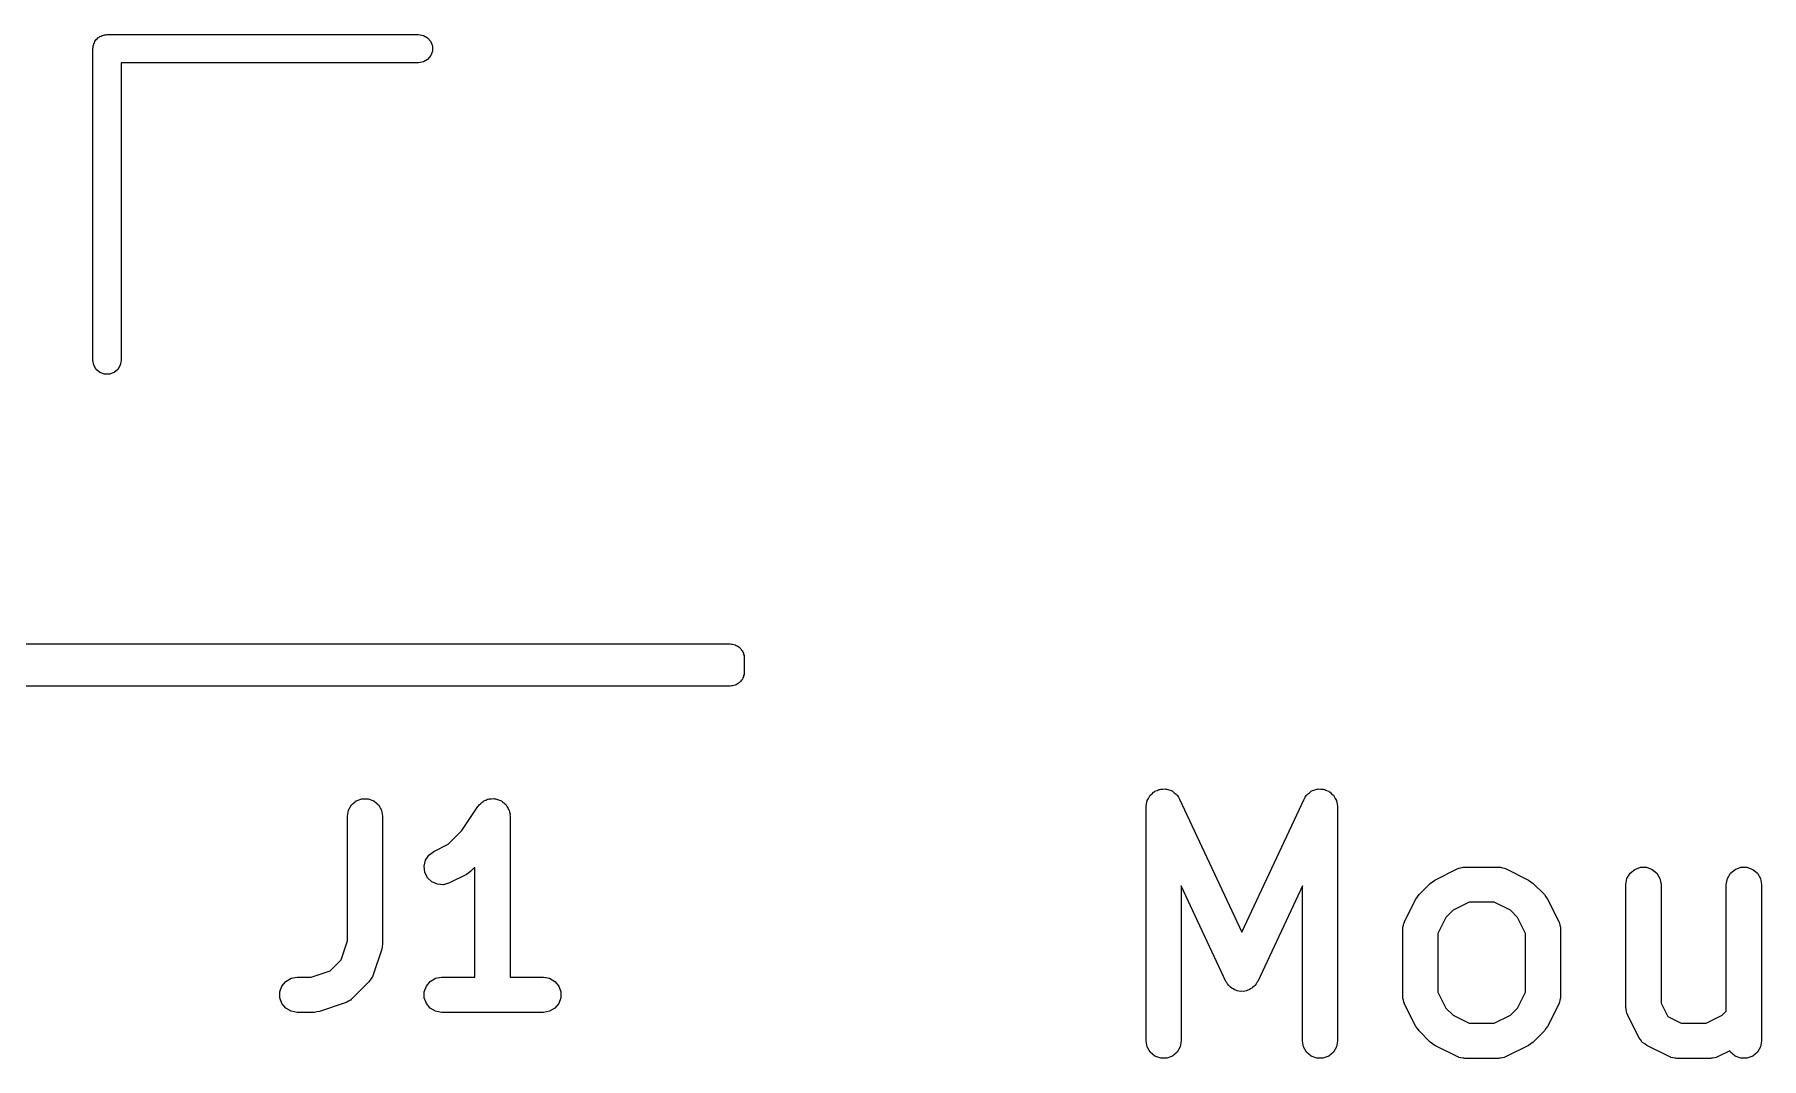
# Model space of a CAD drawing. Extents: x -4.6 to 25.8, y 0 to 31.7.
# Drawn here: x 2.73 to 10.1, y 27.35 to 31.72 of the extents above; entities that cross this region are included whole.
import ezdxf

# ---------------------------------------------------------------- set-up
doc = ezdxf.new("R2010")
doc.units = 0
doc.header["$MEASUREMENT"] = 0
doc.layers.add('BLACK', color=7, linetype='CONTINUOUS')

msp = doc.modelspace()

# ---------------------------------------------------------------- linework, layer by layer
at = {"layer": 'Black'}
for p, q in [((2.99021, 31.6916), (2.99284, 31.6962)), ((2.99284, 31.6962), (2.99686, 31.6995)), ((2.99686, 31.6995), (3.00023, 31.7036)), ((3.00023, 31.7036), (3.00478, 31.7062)), ((3.00478, 31.7062), (3.0088, 31.7096)), ((3.0088, 31.7096), (3.01373, 31.7114)), ((3.01373, 31.7114), (3.01828, 31.714)), ((3.01828, 31.714), (3.02345, 31.7149)), ((3.02345, 31.7149), (3.02838, 31.7167)), ((3.02838, 31.7167), (3.03363, 31.7167)), ((3.03363, 31.7167), (3.0388, 31.7176)), ((3.0388, 31.7176), (4.3688, 31.7176)), ((4.3688, 31.7176), (4.38932, 31.714)), ((4.38932, 31.714), (4.40737, 31.7036)), ((4.40737, 31.7036), (4.42076, 31.6876)), ((2.9788, 31.6576), (2.97971, 31.6628)), ((2.9788, 30.3276), (2.9788, 31.6576)), ((2.97971, 31.668), (2.98151, 31.6729)), ((2.97971, 31.6628), (2.97971, 31.668)), ((2.98151, 31.6729), (2.98242, 31.6781)), ((2.98242, 31.6781), (2.98504, 31.6827)), ((2.98504, 31.6827), (2.98684, 31.6876)), ((2.98684, 31.6876), (2.99021, 31.6916)), ((4.42076, 31.6276), (4.40737, 31.6116)), ((4.42076, 31.6876), (4.42789, 31.668)), ((4.42789, 31.6472), (4.42076, 31.6276)), ((4.42789, 31.668), (4.42789, 31.6472)), ((4.3688, 31.5976), (3.0988, 31.5976)), ((3.0988, 31.5976), (3.0988, 30.3276)), ((4.38932, 31.6012), (4.3688, 31.5976)), ((4.40737, 31.6116), (4.38932, 31.6012)), ((2.98242, 30.3071), (2.9788, 30.3276)), ((2.99284, 30.289), (2.98242, 30.3071)), ((3.09518, 30.3071), (3.08476, 30.289)), ((3.0988, 30.3276), (3.09518, 30.3071)), ((3.0088, 30.2756), (2.99284, 30.289)), ((3.02838, 30.2685), (3.0088, 30.2756)), ((3.04922, 30.2685), (3.02838, 30.2685)), ((3.0688, 30.2756), (3.04922, 30.2685)), ((3.08476, 30.289), (3.0688, 30.2756)), ((0.6188, 29.1176), (3.1588, 29.1176)), ((3.1588, 29.1176), (5.6988, 29.1176)), ((5.6988, 29.1176), (5.70397, 29.1167)), ((5.70397, 29.1167), (5.70922, 29.1167)), ((5.70922, 29.1167), (5.71415, 29.1149)), ((5.71415, 29.1149), (5.71932, 29.114)), ((5.71932, 29.114), (5.72387, 29.1114)), ((5.72387, 29.1114), (5.7288, 29.1096)), ((5.7288, 29.1096), (5.73282, 29.1062)), ((5.73282, 29.1062), (5.73737, 29.1036)), ((5.73737, 29.1036), (5.74074, 29.0995)), ((5.74074, 29.0995), (5.74476, 29.0962)), ((5.74476, 29.0962), (5.74739, 29.0916)), ((5.74739, 29.0916), (5.75076, 29.0876)), ((5.75076, 29.0876), (5.75256, 29.0827)), ((5.75256, 29.0827), (5.75518, 29.0781)), ((5.75518, 29.0781), (5.75609, 29.0729)), ((5.75609, 29.0729), (5.75789, 29.068)), ((5.75789, 29.068), (5.75789, 29.0628)), ((5.75789, 29.0628), (5.7588, 29.0576)), ((5.7588, 29.0576), (5.7588, 28.9976)), ((5.75076, 28.9676), (5.74739, 28.9636)), ((5.75256, 28.9725), (5.75076, 28.9676)), ((5.75518, 28.9771), (5.75256, 28.9725)), ((5.75609, 28.9823), (5.75518, 28.9771)), ((5.75789, 28.9872), (5.75609, 28.9823)), ((5.7588, 28.9976), (5.75789, 28.9924)), ((5.75789, 28.9924), (5.75789, 28.9872)), ((3.0388, 28.9376), (0.6188, 28.9376)), ((5.6988, 28.9376), (3.0388, 28.9376)), ((5.70397, 28.9385), (5.6988, 28.9376)), ((5.70922, 28.9385), (5.70397, 28.9385)), ((5.71415, 28.9403), (5.70922, 28.9385)), ((5.71932, 28.9412), (5.71415, 28.9403)), ((5.72387, 28.9438), (5.71932, 28.9412)), ((5.7288, 28.9456), (5.72387, 28.9438)), ((5.73282, 28.949), (5.7288, 28.9456)), ((5.73737, 28.9516), (5.73282, 28.949)), ((5.74074, 28.9557), (5.73737, 28.9516)), ((5.74476, 28.959), (5.74074, 28.9557)), ((5.74739, 28.9636), (5.74476, 28.959)), ((4.1027, 28.4476), (4.12718, 28.4565)), ((4.12718, 28.4565), (4.15322, 28.4565)), ((4.15322, 28.4565), (4.1777, 28.4476)), ((4.6554, 28.4507), (4.66342, 28.4547)), ((4.66342, 28.4547), (4.66756, 28.4551)), ((4.66756, 28.4551), (4.67146, 28.4565)), ((4.67146, 28.4565), (4.68041, 28.4565)), ((4.68041, 28.4565), (4.68931, 28.4575)), ((4.68931, 28.4575), (4.69335, 28.4565)), ((4.69335, 28.4565), (4.69751, 28.4565)), ((4.69751, 28.4565), (4.70592, 28.4535)), ((4.70592, 28.4535), (4.71462, 28.4514)), ((4.71462, 28.4514), (4.71808, 28.4491)), ((7.47864, 28.4498), (7.48354, 28.4582)), ((7.48354, 28.4582), (7.48767, 28.4671)), ((7.48767, 28.4671), (7.49001, 28.4695)), ((7.49001, 28.4695), (7.49167, 28.4723)), ((7.49167, 28.4723), (7.49916, 28.4786)), ((7.49916, 28.4786), (7.50608, 28.4855)), ((7.50608, 28.4855), (7.50908, 28.4869)), ((7.50908, 28.4869), (7.51162, 28.4891)), ((7.51162, 28.4891), (7.52081, 28.4924)), ((7.52081, 28.4924), (7.52969, 28.4966)), ((7.52969, 28.4966), (7.53298, 28.4968)), ((7.53298, 28.4968), (7.53609, 28.498)), ((7.53609, 28.498), (7.54588, 28.498)), ((7.54588, 28.498), (7.55563, 28.4988)), ((7.55563, 28.4988), (7.55883, 28.498)), ((7.55883, 28.498), (7.56214, 28.498)), ((7.56214, 28.498), (7.57134, 28.4946)), ((7.57134, 28.4946), (7.58079, 28.4921)), ((7.58079, 28.4921), (7.58351, 28.4902)), ((7.58351, 28.4902), (7.58662, 28.4891)), ((7.58662, 28.4891), (7.59412, 28.4828)), ((7.59412, 28.4828), (7.60214, 28.4772)), ((7.60214, 28.4772), (7.60404, 28.4745)), ((7.60404, 28.4745), (7.60657, 28.4723)), ((7.60657, 28.4723), (7.61147, 28.4639)), ((7.61147, 28.4639), (7.61708, 28.4558)), ((7.61708, 28.4558), (7.88245, 27.8872)), ((7.88245, 27.8872), (8.14782, 28.4558)), ((8.14782, 28.4558), (8.15344, 28.4639)), ((8.15344, 28.4639), (8.15833, 28.4723)), ((8.15833, 28.4723), (8.16087, 28.4745)), ((8.16087, 28.4745), (8.16277, 28.4772)), ((8.16277, 28.4772), (8.17079, 28.4828)), ((8.17079, 28.4828), (8.17829, 28.4891)), ((8.17829, 28.4891), (8.1814, 28.4902)), ((8.1814, 28.4902), (8.18411, 28.4921)), ((8.18411, 28.4921), (8.19356, 28.4946)), ((8.19356, 28.4946), (8.20276, 28.498)), ((8.20276, 28.498), (8.20607, 28.498)), ((8.20607, 28.498), (8.20927, 28.4988)), ((8.20927, 28.4988), (8.21903, 28.498)), ((8.21903, 28.498), (8.22881, 28.498)), ((8.22881, 28.498), (8.23192, 28.4968)), ((8.23192, 28.4968), (8.23522, 28.4966)), ((8.23522, 28.4966), (8.2441, 28.4924)), ((8.2441, 28.4924), (8.25329, 28.4891)), ((8.25329, 28.4891), (8.25582, 28.4869)), ((8.25582, 28.4869), (8.25882, 28.4855)), ((8.25882, 28.4855), (8.26575, 28.4786)), ((8.26575, 28.4786), (8.27324, 28.4723)), ((8.27324, 28.4723), (8.27489, 28.4695)), ((8.27489, 28.4695), (8.27723, 28.4671)), ((8.27723, 28.4671), (8.28137, 28.4582)), ((8.28137, 28.4582), (8.28626, 28.4498)), ((4.0652, 28.3827), (4.06972, 28.4083)), ((4.0652, 27.8506), (4.0652, 28.3827)), ((4.06972, 28.4083), (4.08275, 28.4309)), ((4.08275, 28.4309), (4.1027, 28.4476)), ((4.1777, 28.4476), (4.19765, 28.4309)), ((4.19765, 28.4309), (4.21068, 28.4083)), ((4.21068, 28.4083), (4.2152, 28.3827)), ((4.2152, 28.3827), (4.2152, 27.8384)), ((4.55363, 28.3216), (4.62208, 28.4243)), ((4.62208, 28.4243), (4.62496, 28.4273)), ((4.62496, 28.4273), (4.62703, 28.4309)), ((4.62703, 28.4309), (4.63389, 28.4366)), ((4.63389, 28.4366), (4.64007, 28.4431)), ((4.64007, 28.4431), (4.6438, 28.445)), ((4.6438, 28.445), (4.64699, 28.4476)), ((4.64699, 28.4476), (4.6554, 28.4507)), ((4.71808, 28.4491), (4.72199, 28.4476)), ((4.72199, 28.4476), (4.72884, 28.4419)), ((4.72884, 28.4419), (4.73629, 28.4369)), ((4.73629, 28.4369), (4.73876, 28.4336)), ((4.73876, 28.4336), (4.74194, 28.4309)), ((4.74194, 28.4309), (4.74641, 28.4231)), ((4.74641, 28.4231), (4.75172, 28.4159)), ((4.75172, 28.4159), (4.75289, 28.4119)), ((4.75289, 28.4119), (4.75496, 28.4083)), ((4.75496, 28.4083), (4.75652, 28.3995)), ((4.75652, 28.3995), (4.75903, 28.3909)), ((4.75903, 28.3909), (4.75876, 28.3868)), ((4.75876, 28.3868), (4.75949, 28.3827)), ((4.75949, 28.3827), (4.75949, 27.6957)), ((7.47412, 28.4241), (7.47582, 28.4338)), ((7.47412, 27.4241), (7.47412, 28.4241)), ((7.47582, 28.4338), (7.47667, 28.4435)), ((7.47667, 28.4435), (7.47807, 28.4465)), ((7.47807, 28.4465), (7.47864, 28.4498)), ((8.28626, 28.4498), (8.28684, 28.4465)), ((8.28684, 28.4465), (8.28824, 28.4435)), ((8.28824, 28.4435), (8.28909, 28.4338)), ((8.28909, 28.4338), (8.29079, 28.4241)), ((8.29079, 28.4241), (8.29079, 27.4241)), ((4.49492, 28.2629), (4.55363, 28.3216)), ((4.41231, 28.2165), (4.43323, 28.2321)), ((4.43323, 28.2321), (4.49492, 28.2629)), ((4.39191, 28.1695), (4.39796, 28.1948)), ((4.39488, 28.1436), (4.39191, 28.1695)), ((4.39796, 28.1948), (4.41231, 28.2165)), ((4.60949, 28.1653), (4.59238, 28.1482)), ((4.60949, 27.6957), (4.60949, 28.1653)), ((8.70605, 28.1102), (8.80129, 28.1579)), ((8.80129, 28.1579), (8.80544, 28.1591)), ((8.80544, 28.1591), (8.80918, 28.1613)), ((8.80918, 28.1613), (8.81784, 28.1628)), ((8.81784, 28.1628), (8.82626, 28.1653)), ((8.82626, 28.1653), (8.83057, 28.165)), ((8.83057, 28.165), (8.83483, 28.1658)), ((8.83483, 28.1658), (8.97769, 28.1658)), ((8.97769, 28.1658), (8.98195, 28.165)), ((8.98195, 28.165), (8.98626, 28.1653)), ((8.98626, 28.1653), (8.99468, 28.1628)), ((8.99468, 28.1628), (9.00334, 28.1613)), ((9.00334, 28.1613), (9.00709, 28.1591)), ((9.00709, 28.1591), (9.01123, 28.1579)), ((9.01123, 28.1579), (9.10647, 28.1102)), ((9.55924, 28.1557), (9.58371, 28.1646)), ((9.58371, 28.1646), (9.60976, 28.1646)), ((9.60976, 28.1646), (9.63424, 28.1557)), ((9.98781, 28.1557), (10.0123, 28.1646)), ((10.0123, 28.1646), (10.0383, 28.1646)), ((10.0383, 28.1646), (10.0628, 28.1557)), ((4.40653, 28.1203), (4.39488, 28.1436)), ((4.42545, 28.1024), (4.40653, 28.1203)), ((4.44935, 28.092), (4.42545, 28.1024)), ((4.47535, 28.0905), (4.44935, 28.092)), ((4.50031, 28.0979), (4.47535, 28.0905)), ((4.57288, 28.1342), (4.50031, 28.0979)), ((4.58253, 28.1413), (4.57288, 28.1342)), ((4.59238, 28.1482), (4.58253, 28.1413)), ((7.81449, 27.6781), (7.62412, 28.0861)), ((7.62412, 28.0861), (7.62412, 27.4241)), ((8.14079, 28.0861), (7.95042, 27.6781)), ((8.14079, 27.4241), (8.14079, 28.0861)), ((8.63894, 28.0486), (8.68656, 28.0962)), ((8.68656, 28.0962), (8.6964, 28.1031)), ((8.6964, 28.1031), (8.70605, 28.1102)), ((9.10647, 28.1102), (9.11613, 28.1031)), ((9.11613, 28.1031), (9.12596, 28.0962)), ((9.12596, 28.0962), (9.17358, 28.0486)), ((9.52174, 28.0908), (9.52626, 28.1164)), ((9.52174, 27.567), (9.52174, 28.0908)), ((9.52626, 28.1164), (9.53928, 28.139)), ((9.53928, 28.139), (9.55924, 28.1557)), ((9.63424, 28.1557), (9.65419, 28.139)), ((9.65419, 28.139), (9.66721, 28.1164)), ((9.66721, 28.1164), (9.67174, 28.0908)), ((9.67174, 28.0908), (9.67174, 27.5847)), ((9.95031, 28.0908), (9.95483, 28.1164)), ((9.95031, 27.5504), (9.95031, 28.0908)), ((9.95483, 28.1164), (9.96786, 28.139)), ((9.96786, 28.139), (9.98781, 28.1557)), ((10.0628, 28.1557), (10.0828, 28.139)), ((10.0828, 28.139), (10.0958, 28.1164)), ((10.0958, 28.1164), (10.1003, 28.0908)), ((10.1003, 28.0908), (10.1003, 27.4241)), ((8.57728, 27.9339), (8.62489, 28.0291)), ((8.62489, 28.0291), (8.63206, 28.0387)), ((8.63206, 28.0387), (8.63894, 28.0486)), ((8.85254, 28.0158), (8.78402, 27.9815)), ((8.95999, 28.0158), (8.85254, 28.0158)), ((9.0285, 27.9815), (8.95999, 28.0158)), ((9.17358, 28.0486), (9.18047, 28.0387)), ((9.18047, 28.0387), (9.18763, 28.0291)), ((9.18763, 28.0291), (9.23525, 27.9339)), ((8.75361, 27.9511), (8.71936, 27.8826)), ((8.78402, 27.9815), (8.75361, 27.9511)), ((9.05891, 27.9511), (9.0285, 27.9815)), ((9.09317, 27.8826), (9.05891, 27.9511)), ((8.56936, 27.9003), (8.57011, 27.9046)), ((8.56936, 27.6146), (8.56936, 27.9003)), ((8.56985, 27.9089), (8.57235, 27.9173)), ((8.57011, 27.9046), (8.56985, 27.9089)), ((8.57235, 27.9173), (8.57388, 27.926)), ((8.57388, 27.926), (8.57604, 27.9297)), ((8.57604, 27.9297), (8.57728, 27.9339)), ((8.71936, 27.8826), (8.71936, 27.6323)), ((9.09317, 27.6323), (9.09317, 27.8826)), ((9.23525, 27.9339), (9.23648, 27.9297)), ((9.23648, 27.9297), (9.23864, 27.926)), ((9.23864, 27.926), (9.24017, 27.9173)), ((9.24017, 27.9173), (9.24268, 27.9089)), ((9.24268, 27.9089), (9.24242, 27.9046)), ((9.24242, 27.9046), (9.24317, 27.9003)), ((9.24317, 27.9003), (9.24317, 27.6146)), ((4.03836, 27.7701), (4.0652, 27.8506)), ((4.21135, 27.8147), (4.17507, 27.7058)), ((4.21311, 27.8266), (4.21135, 27.8147)), ((4.2152, 27.8384), (4.21311, 27.8266)), ((3.91032, 27.6957), (3.99083, 27.7225)), ((3.99083, 27.7225), (4.03836, 27.7701)), ((3.77605, 27.6337), (3.78496, 27.6582)), ((3.78496, 27.6582), (3.80171, 27.6781)), ((3.80171, 27.6781), (3.82426, 27.6912)), ((3.82426, 27.6912), (3.84991, 27.6957)), ((3.84991, 27.6957), (3.91032, 27.6957)), ((4.15695, 27.6765), (4.08438, 27.6039)), ((4.15943, 27.6801), (4.15695, 27.6765)), ((4.16266, 27.6829), (4.15943, 27.6801)), ((4.16685, 27.6906), (4.16266, 27.6829)), ((4.17189, 27.6978), (4.16685, 27.6906)), ((4.17301, 27.702), (4.17189, 27.6978)), ((4.17507, 27.7058), (4.17301, 27.702)), ((4.39291, 27.6337), (4.40182, 27.6582)), ((4.40182, 27.6582), (4.41856, 27.6781)), ((4.41856, 27.6781), (4.44112, 27.6912)), ((4.44112, 27.6912), (4.46677, 27.6957)), ((4.46677, 27.6957), (4.60949, 27.6957)), ((4.75949, 27.6957), (4.9022, 27.6957)), ((4.9022, 27.6957), (4.92785, 27.6912)), ((4.92785, 27.6912), (4.95041, 27.6781)), ((4.95041, 27.6781), (4.96715, 27.6582)), ((4.96715, 27.6582), (4.97606, 27.6337)), ((7.81824, 27.6728), (7.81449, 27.6781)), ((7.821, 27.6668), (7.81824, 27.6728)), ((7.82566, 27.6622), (7.821, 27.6668)), ((7.82944, 27.6568), (7.82566, 27.6622)), ((7.83479, 27.653), (7.82944, 27.6568)), ((7.83942, 27.6484), (7.83479, 27.653)), ((7.84539, 27.6456), (7.83942, 27.6484)), ((7.85078, 27.6419), (7.84539, 27.6456)), ((7.85709, 27.6402), (7.85078, 27.6419)), ((7.91413, 27.6419), (7.90781, 27.6402)), ((7.91952, 27.6456), (7.91413, 27.6419)), ((7.92549, 27.6484), (7.91952, 27.6456)), ((7.93011, 27.653), (7.92549, 27.6484)), ((7.93547, 27.6568), (7.93011, 27.653)), ((7.93925, 27.6622), (7.93547, 27.6568)), ((7.9439, 27.6668), (7.93925, 27.6622)), ((7.94666, 27.6728), (7.9439, 27.6668)), ((7.95042, 27.6781), (7.94666, 27.6728)), ((3.77605, 27.6077), (3.77605, 27.6337)), ((3.78496, 27.5832), (3.77605, 27.6077)), ((3.80171, 27.5632), (3.78496, 27.5832)), ((4.05506, 27.5858), (3.9462, 27.5495)), ((4.05886, 27.5879), (4.05506, 27.5858)), ((4.06304, 27.589), (4.05886, 27.5879)), ((4.07024, 27.594), (4.06304, 27.589)), ((4.07797, 27.5982), (4.07024, 27.594)), ((4.08084, 27.6015), (4.07797, 27.5982)), ((4.08438, 27.6039), (4.08084, 27.6015)), ((4.39291, 27.6077), (4.39291, 27.6337)), ((4.40182, 27.5832), (4.39291, 27.6077)), ((4.41856, 27.5632), (4.40182, 27.5832)), ((4.96715, 27.5832), (4.95041, 27.5632)), ((4.97606, 27.6077), (4.96715, 27.5832)), ((4.97606, 27.6337), (4.97606, 27.6077)), ((7.86302, 27.6374), (7.85709, 27.6402)), ((7.86958, 27.6368), (7.86302, 27.6374)), ((7.87594, 27.6351), (7.86958, 27.6368)), ((7.88245, 27.6357), (7.87594, 27.6351)), ((7.88897, 27.6351), (7.88245, 27.6357)), ((7.89533, 27.6368), (7.88897, 27.6351)), ((7.90189, 27.6374), (7.89533, 27.6368)), ((7.90781, 27.6402), (7.90189, 27.6374)), ((8.57011, 27.6103), (8.56936, 27.6146)), ((8.56985, 27.606), (8.57011, 27.6103)), ((8.57235, 27.5976), (8.56985, 27.606)), ((8.57388, 27.5889), (8.57235, 27.5976)), ((8.57604, 27.5852), (8.57388, 27.5889)), ((8.57728, 27.5811), (8.57604, 27.5852)), ((8.62489, 27.4858), (8.57728, 27.5811)), ((8.71936, 27.6323), (8.75361, 27.5638)), ((9.05891, 27.5638), (9.09317, 27.6323)), ((9.23525, 27.5811), (9.18763, 27.4858)), ((9.23648, 27.5852), (9.23525, 27.5811)), ((9.23864, 27.5889), (9.23648, 27.5852)), ((9.24017, 27.5976), (9.23864, 27.5889)), ((9.24268, 27.606), (9.24017, 27.5976)), ((9.24317, 27.6146), (9.24242, 27.6103)), ((9.24242, 27.6103), (9.24268, 27.606)), ((9.52249, 27.5627), (9.52174, 27.567)), ((9.67174, 27.5847), (9.70026, 27.5276)), ((3.82426, 27.5502), (3.80171, 27.5632)), ((3.84991, 27.5457), (3.82426, 27.5502)), ((3.92249, 27.5457), (3.84991, 27.5457)), ((3.93433, 27.5478), (3.92249, 27.5457)), ((3.9462, 27.5495), (3.93433, 27.5478)), ((4.44112, 27.5502), (4.41856, 27.5632)), ((4.46677, 27.5457), (4.44112, 27.5502)), ((4.9022, 27.5457), (4.46677, 27.5457)), ((4.92785, 27.5502), (4.9022, 27.5457)), ((4.95041, 27.5632), (4.92785, 27.5502)), ((8.75361, 27.5638), (8.78402, 27.5334)), ((8.78402, 27.5334), (8.85254, 27.4991)), ((8.85254, 27.4991), (8.95999, 27.4991)), ((8.95999, 27.4991), (9.0285, 27.5334)), ((9.0285, 27.5334), (9.05891, 27.5638)), ((9.52223, 27.5584), (9.52249, 27.5627)), ((9.52473, 27.55), (9.52223, 27.5584)), ((9.52626, 27.5413), (9.52473, 27.55)), ((9.52842, 27.5376), (9.52626, 27.5413)), ((9.52966, 27.5334), (9.52842, 27.5376)), ((9.57728, 27.4382), (9.52966, 27.5334)), ((9.70026, 27.5276), (9.7573, 27.4991)), ((9.7573, 27.4991), (9.86475, 27.4991)), ((9.86475, 27.4991), (9.93326, 27.5334)), ((9.93326, 27.5334), (9.95031, 27.5504)), ((7.47864, 27.3985), (7.47412, 27.4241)), ((7.62412, 27.4241), (7.6196, 27.3985)), ((8.14531, 27.3985), (8.14079, 27.4241)), ((8.29079, 27.4241), (8.28626, 27.3985)), ((8.63206, 27.4762), (8.62489, 27.4858)), ((8.63894, 27.4663), (8.63206, 27.4762)), ((8.68656, 27.4187), (8.63894, 27.4663)), ((9.17358, 27.4663), (9.12596, 27.4187)), ((9.18047, 27.4762), (9.17358, 27.4663)), ((9.18763, 27.4858), (9.18047, 27.4762)), ((9.58383, 27.4294), (9.57728, 27.4382)), ((9.5899, 27.4202), (9.58383, 27.4294)), ((9.59156, 27.4189), (9.5899, 27.4202)), ((10.1003, 27.4241), (10.0958, 27.3985)), ((7.49167, 27.3759), (7.47864, 27.3985)), ((7.51162, 27.3592), (7.49167, 27.3759)), ((7.53609, 27.3503), (7.51162, 27.3592)), ((7.56214, 27.3503), (7.53609, 27.3503)), ((7.58662, 27.3592), (7.56214, 27.3503)), ((7.60657, 27.3759), (7.58662, 27.3592)), ((7.6196, 27.3985), (7.60657, 27.3759)), ((8.15833, 27.3759), (8.14531, 27.3985)), ((8.17829, 27.3592), (8.15833, 27.3759)), ((8.20276, 27.3503), (8.17829, 27.3592)), ((8.22881, 27.3503), (8.20276, 27.3503)), ((8.25329, 27.3592), (8.22881, 27.3503)), ((8.27324, 27.3759), (8.25329, 27.3592)), ((8.28626, 27.3985), (8.27324, 27.3759)), ((8.6964, 27.4118), (8.68656, 27.4187)), ((8.70605, 27.4047), (8.6964, 27.4118)), ((8.80129, 27.357), (8.70605, 27.4047)), ((8.80544, 27.3558), (8.80129, 27.357)), ((8.80918, 27.3536), (8.80544, 27.3558)), ((8.81784, 27.3521), (8.80918, 27.3536)), ((8.82626, 27.3496), (8.81784, 27.3521)), ((8.83057, 27.3499), (8.82626, 27.3496)), ((8.83483, 27.3491), (8.83057, 27.3499)), ((8.97769, 27.3491), (8.83483, 27.3491)), ((8.98195, 27.3499), (8.97769, 27.3491)), ((8.98626, 27.3496), (8.98195, 27.3499)), ((8.99468, 27.3521), (8.98626, 27.3496)), ((9.00334, 27.3536), (8.99468, 27.3521)), ((9.00709, 27.3558), (9.00334, 27.3536)), ((9.01123, 27.357), (9.00709, 27.3558)), ((9.10647, 27.4047), (9.01123, 27.357)), ((9.11613, 27.4118), (9.10647, 27.4047)), ((9.12596, 27.4187), (9.11613, 27.4118)), ((9.59279, 27.4173), (9.59156, 27.4189)), ((9.60197, 27.4112), (9.59279, 27.4173)), ((9.61082, 27.4047), (9.60197, 27.4112)), ((9.70605, 27.357), (9.61082, 27.4047)), ((9.7102, 27.3558), (9.70605, 27.357)), ((9.71394, 27.3536), (9.7102, 27.3558)), ((9.7226, 27.3521), (9.71394, 27.3536)), ((9.73102, 27.3496), (9.7226, 27.3521)), ((9.73533, 27.3499), (9.73102, 27.3496)), ((9.73959, 27.3491), (9.73533, 27.3499)), ((9.88245, 27.3491), (9.73959, 27.3491)), ((9.88671, 27.3499), (9.88245, 27.3491)), ((9.89103, 27.3496), (9.88671, 27.3499)), ((9.89945, 27.3521), (9.89103, 27.3496)), ((9.9081, 27.3536), (9.89945, 27.3521)), ((9.91185, 27.3558), (9.9081, 27.3536)), ((9.91599, 27.357), (9.91185, 27.3558)), ((9.96469, 27.3814), (9.91599, 27.357)), ((9.96786, 27.3759), (9.96469, 27.3814)), ((9.98781, 27.3592), (9.96786, 27.3759)), ((10.0123, 27.3503), (9.98781, 27.3592)), ((10.0383, 27.3503), (10.0123, 27.3503)), ((10.0628, 27.3592), (10.0383, 27.3503)), ((10.0828, 27.3759), (10.0628, 27.3592)), ((10.0958, 27.3985), (10.0828, 27.3759))]:
    msp.add_line(p, q, dxfattribs=at)

doc.saveas('drawing.dxf')
